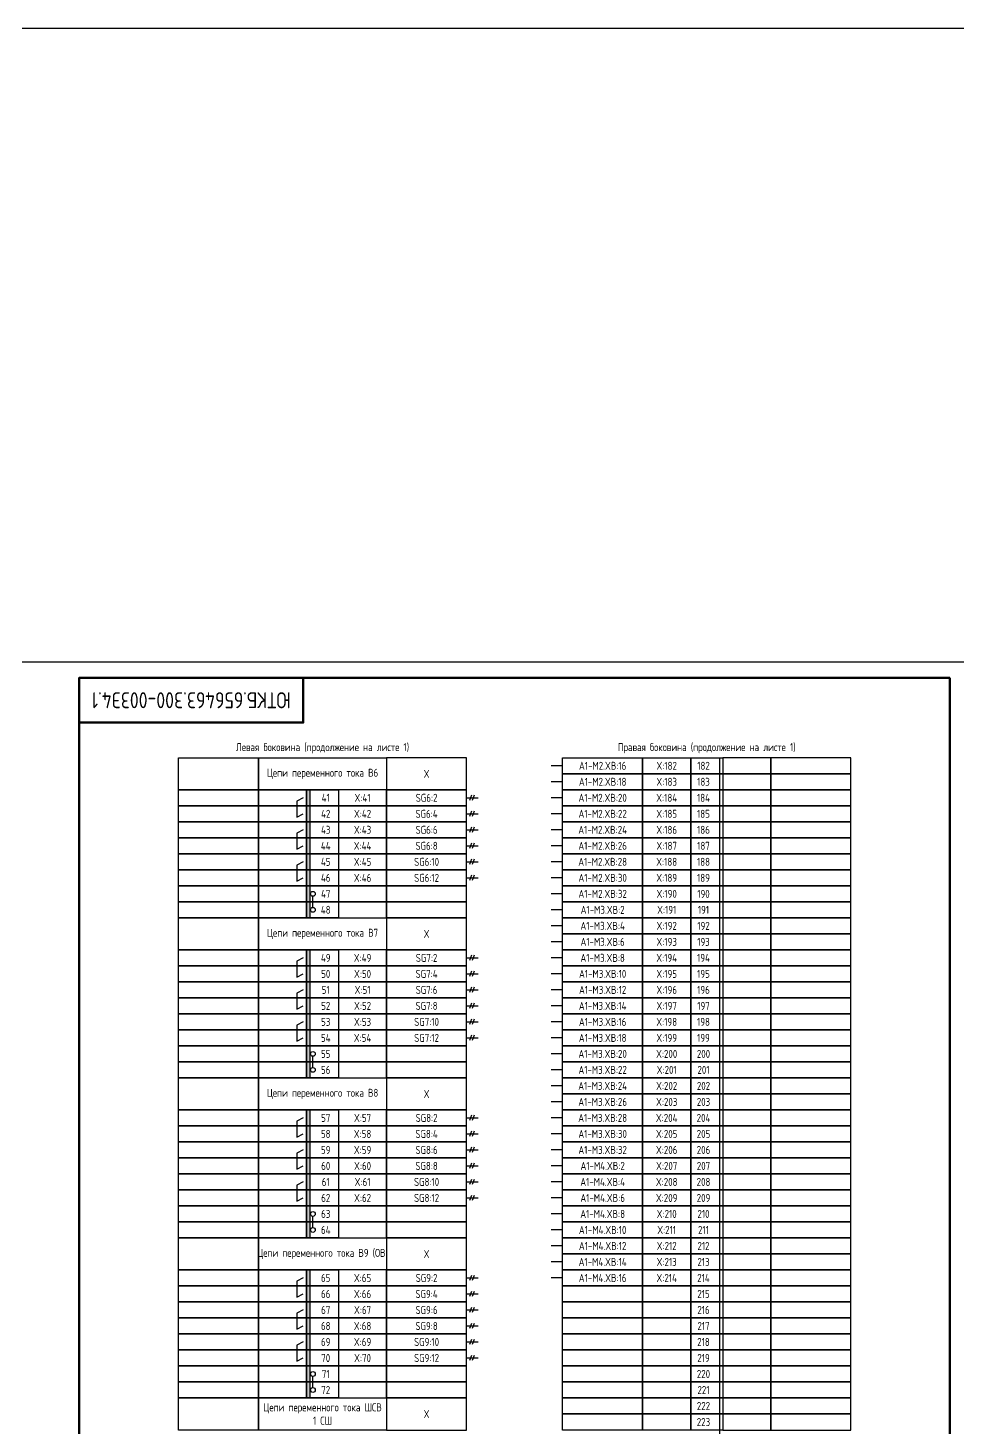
# Model space of a CAD drawing. Header units: millimetres. Extents: x -997 to 6341, y -90 to 618.
# Drawn here: x 5341 to 5631.5, y 180.6 to 618 of the extents above; entities that cross this region are included whole.
import ezdxf

# ---------------------------------------------------------------- set-up
doc = ezdxf.new("R2010")
doc.units = ezdxf.units.MM
doc.styles.add('Gost_type_A', font='GOST_A.TTF')

# ---------------------------------------------------------------- blocks, each defined once
blk = doc.blocks.new('Штамп угловой верхний')
at = {"lineweight": 50}
blk.add_lwpolyline([(0, 0), (70, 0), (70, -14), (0, -14)], close=True, dxfattribs=at)

msp = doc.modelspace()

# ---------------------------------------------------------------- hatches: boundary and pattern name
h = msp.add_hatch(color=256)
h.dxf.hatch_style = 1
h.paths.add_polyline_path([(5429, 380), (5428, 380), (5428, 340), (5429, 340)])
h = msp.add_hatch(color=256)
h.dxf.hatch_style = 1
h.paths.add_polyline_path([(5429, 330), (5428, 330), (5428, 290), (5429, 290)])
h = msp.add_hatch(color=256)
h.dxf.hatch_style = 1
h.paths.add_polyline_path([(5429, 280), (5428, 280), (5428, 240), (5429, 240)])
h = msp.add_hatch(color=256)
h.dxf.hatch_style = 1
h.paths.add_polyline_path([(5429, 230), (5428, 230), (5428, 190), (5429, 190)])

# ---------------------------------------------------------------- linework, layer by layer
for p, q in [((5557, 390), (5557, 45)), ((5508, 387.5), (5504.38, 387.5)), ((5508, 382.5), (5504.38, 382.5)), ((5478, 377.5), (5481.62, 377.5)), ((5479.54, 378.31), (5478.96, 376.69)), ((5480.33, 378.31), (5479.75, 376.69)), ((5508, 377.5), (5504.38, 377.5)), ((5478, 372.5), (5481.62, 372.5)), ((5479.54, 373.31), (5478.96, 371.69)), ((5480.33, 373.31), (5479.75, 371.69)), ((5508, 372.5), (5504.38, 372.5)), ((5478, 367.5), (5481.62, 367.5)), ((5479.54, 368.31), (5478.96, 366.69)), ((5480.33, 368.31), (5479.75, 366.69)), ((5508, 367.5), (5504.38, 367.5)), ((5479.54, 363.31), (5478.96, 361.69)), ((5480.33, 363.31), (5479.75, 361.69)), ((5478, 362.5), (5481.62, 362.5)), ((5508, 362.5), (5504.38, 362.5)), ((5478, 357.5), (5481.62, 357.5)), ((5479.54, 358.31), (5478.96, 356.69)), ((5480.33, 358.31), (5479.75, 356.69)), ((5508, 357.5), (5504.38, 357.5)), ((5478, 352.5), (5481.62, 352.5)), ((5479.54, 353.31), (5478.96, 351.69)), ((5480.33, 353.31), (5479.75, 351.69)), ((5508, 352.5), (5504.38, 352.5)), ((5430, 343.25), (5430, 346.75)), ((5508, 347.5), (5504.38, 347.5)), ((5508, 342.5), (5504.38, 342.5)), ((5508, 337.5), (5504.38, 337.5)), ((5508, 332.5), (5504.38, 332.5)), ((5479.54, 328.31), (5478.96, 326.69)), ((5480.33, 328.31), (5479.75, 326.69)), ((5478, 327.5), (5481.62, 327.5)), ((5508, 327.5), (5504.38, 327.5)), ((5478, 322.5), (5481.62, 322.5)), ((5479.54, 323.31), (5478.96, 321.69)), ((5480.33, 323.31), (5479.75, 321.69)), ((5508, 322.5), (5504.38, 322.5)), ((5478, 317.5), (5481.62, 317.5)), ((5479.54, 318.31), (5478.96, 316.69)), ((5480.33, 318.31), (5479.75, 316.69)), ((5508, 317.5), (5504.38, 317.5)), ((5478, 312.5), (5481.62, 312.5)), ((5479.54, 313.31), (5478.96, 311.69)), ((5480.33, 313.31), (5479.75, 311.69)), ((5508, 312.5), (5504.38, 312.5)), ((5478, 307.5), (5481.62, 307.5)), ((5479.54, 308.31), (5478.96, 306.69)), ((5480.33, 308.31), (5479.75, 306.69)), ((5508, 307.5), (5504.38, 307.5)), ((5478, 302.5), (5481.62, 302.5)), ((5479.54, 303.31), (5478.96, 301.69)), ((5480.33, 303.31), (5479.75, 301.69)), ((5508, 302.5), (5504.38, 302.5)), ((5508, 297.5), (5504.38, 297.5)), ((5430, 293.25), (5430, 296.75)), ((5508, 292.5), (5504.38, 292.5)), ((5508, 287.5), (5504.38, 287.5)), ((5508, 282.5), (5504.38, 282.5)), ((5478, 277.5), (5481.62, 277.5)), ((5479.54, 278.31), (5478.96, 276.69)), ((5480.33, 278.31), (5479.75, 276.69)), ((5508, 277.5), (5504.38, 277.5)), ((5478, 272.5), (5481.62, 272.5)), ((5479.54, 273.31), (5478.96, 271.69)), ((5480.33, 273.31), (5479.75, 271.69)), ((5508, 272.5), (5504.38, 272.5)), ((5478, 267.5), (5481.62, 267.5)), ((5479.54, 268.31), (5478.96, 266.69)), ((5480.33, 268.31), (5479.75, 266.69)), ((5508, 267.5), (5504.38, 267.5)), ((5478, 262.5), (5481.62, 262.5)), ((5479.54, 263.31), (5478.96, 261.69)), ((5480.33, 263.31), (5479.75, 261.69)), ((5508, 262.5), (5504.38, 262.5)), ((5479.54, 258.31), (5478.96, 256.69)), ((5480.33, 258.31), (5479.75, 256.69)), ((5478, 257.5), (5481.62, 257.5)), ((5508, 257.5), (5504.38, 257.5)), ((5478, 252.5), (5481.62, 252.5)), ((5479.54, 253.31), (5478.96, 251.69)), ((5480.33, 253.31), (5479.75, 251.69)), ((5508, 252.5), (5504.38, 252.5)), ((5430, 243.25), (5430, 246.75)), ((5508, 247.5), (5504.38, 247.5)), ((5508, 242.5), (5504.38, 242.5)), ((5508, 237.5), (5504.38, 237.5)), ((5508, 232.5), (5504.38, 232.5)), ((5478, 227.5), (5481.62, 227.5)), ((5479.54, 228.31), (5478.96, 226.69)), ((5480.33, 228.31), (5479.75, 226.69)), ((5508, 227.5), (5504.38, 227.5)), ((5479.54, 223.31), (5478.96, 221.69)), ((5480.33, 223.31), (5479.75, 221.69)), ((5478, 222.5), (5481.62, 222.5)), ((5478, 217.5), (5481.62, 217.5)), ((5479.54, 218.31), (5478.96, 216.69)), ((5480.33, 218.31), (5479.75, 216.69)), ((5478, 212.5), (5481.62, 212.5)), ((5479.54, 213.31), (5478.96, 211.69)), ((5480.33, 213.31), (5479.75, 211.69)), ((5478, 207.5), (5481.62, 207.5)), ((5479.54, 208.31), (5478.96, 206.69)), ((5480.33, 208.31), (5479.75, 206.69)), ((5478, 202.5), (5481.62, 202.5)), ((5479.54, 203.31), (5478.96, 201.69)), ((5480.33, 203.31), (5479.75, 201.69)), ((5430, 193.25), (5430, 196.75))]:
    msp.add_line(p, q)
for points in [[(-997, 618), (6340.99, 618), (6340.99, -90), (-997, -90)], [(5634, 420), (5634, 0), (5337, 0), (5337, 420)], [(5388, 390), (5413, 390), (5413, 380), (5388, 380)], [(5413, 390), (5453, 390), (5453, 380), (5413, 380)], [(5478, 390), (5453, 390), (5453, 380), (5478, 380)], [(5508, 390), (5533, 390), (5533, 385), (5508, 385)], [(5533, 390), (5548, 390), (5548, 385), (5533, 385)], [(5548, 390), (5558, 390), (5558, 385), (5548, 385)], [(5573, 390), (5558, 390), (5558, 385), (5573, 385)], [(5598, 390), (5573, 390), (5573, 385), (5598, 385)], [(5508, 385), (5533, 385), (5533, 380), (5508, 380)], [(5533, 385), (5548, 385), (5548, 380), (5533, 380)], [(5548, 385), (5558, 385), (5558, 380), (5548, 380)], [(5573, 385), (5558, 385), (5558, 380), (5573, 380)], [(5598, 385), (5573, 385), (5573, 380), (5598, 380)], [(5388, 380), (5413, 380), (5413, 375), (5388, 375)], [(5413, 380), (5428, 380), (5428, 375), (5413, 375)], [(5428, 380), (5438, 380), (5438, 375), (5428, 375)], [(5453, 380), (5438, 380), (5438, 375), (5453, 375)], [(5478, 380), (5453, 380), (5453, 375), (5478, 375)], [(5508, 380), (5533, 380), (5533, 375), (5508, 375)], [(5533, 380), (5548, 380), (5548, 375), (5533, 375)], [(5548, 380), (5558, 380), (5558, 375), (5548, 375)], [(5573, 380), (5558, 380), (5558, 375), (5573, 375)], [(5598, 380), (5573, 380), (5573, 375), (5598, 375)], [(5388, 375), (5413, 375), (5413, 370), (5388, 370)], [(5413, 375), (5428, 375), (5428, 370), (5413, 370)], [(5428, 375), (5438, 375), (5438, 370), (5428, 370)], [(5453, 375), (5438, 375), (5438, 370), (5453, 370)], [(5478, 375), (5453, 375), (5453, 370), (5478, 370)], [(5508, 375), (5533, 375), (5533, 370), (5508, 370)], [(5533, 375), (5548, 375), (5548, 370), (5533, 370)], [(5548, 375), (5558, 375), (5558, 370), (5548, 370)], [(5573, 375), (5558, 375), (5558, 370), (5573, 370)], [(5598, 375), (5573, 375), (5573, 370), (5598, 370)], [(5388, 370), (5413, 370), (5413, 365), (5388, 365)], [(5413, 370), (5428, 370), (5428, 365), (5413, 365)], [(5428, 370), (5438, 370), (5438, 365), (5428, 365)], [(5453, 370), (5438, 370), (5438, 365), (5453, 365)], [(5478, 370), (5453, 370), (5453, 365), (5478, 365)], [(5508, 370), (5533, 370), (5533, 365), (5508, 365)], [(5533, 370), (5548, 370), (5548, 365), (5533, 365)], [(5548, 370), (5558, 370), (5558, 365), (5548, 365)], [(5573, 370), (5558, 370), (5558, 365), (5573, 365)], [(5598, 370), (5573, 370), (5573, 365), (5598, 365)], [(5388, 365), (5413, 365), (5413, 360), (5388, 360)], [(5413, 365), (5428, 365), (5428, 360), (5413, 360)], [(5428, 365), (5438, 365), (5438, 360), (5428, 360)], [(5453, 365), (5438, 365), (5438, 360), (5453, 360)], [(5478, 365), (5453, 365), (5453, 360), (5478, 360)], [(5508, 365), (5533, 365), (5533, 360), (5508, 360)], [(5533, 365), (5548, 365), (5548, 360), (5533, 360)], [(5548, 365), (5558, 365), (5558, 360), (5548, 360)], [(5573, 365), (5558, 365), (5558, 360), (5573, 360)], [(5598, 365), (5573, 365), (5573, 360), (5598, 360)], [(5388, 360), (5413, 360), (5413, 355), (5388, 355)], [(5413, 360), (5428, 360), (5428, 355), (5413, 355)], [(5428, 360), (5438, 360), (5438, 355), (5428, 355)], [(5453, 360), (5438, 360), (5438, 355), (5453, 355)], [(5478, 360), (5453, 360), (5453, 355), (5478, 355)], [(5508, 360), (5533, 360), (5533, 355), (5508, 355)], [(5533, 360), (5548, 360), (5548, 355), (5533, 355)], [(5548, 360), (5558, 360), (5558, 355), (5548, 355)], [(5573, 360), (5558, 360), (5558, 355), (5573, 355)], [(5598, 360), (5573, 360), (5573, 355), (5598, 355)], [(5388, 355), (5413, 355), (5413, 350), (5388, 350)], [(5413, 355), (5428, 355), (5428, 350), (5413, 350)], [(5428, 355), (5438, 355), (5438, 350), (5428, 350)], [(5453, 355), (5438, 355), (5438, 350), (5453, 350)], [(5478, 355), (5453, 355), (5453, 350), (5478, 350)], [(5508, 355), (5533, 355), (5533, 350), (5508, 350)], [(5533, 355), (5548, 355), (5548, 350), (5533, 350)], [(5548, 355), (5558, 355), (5558, 350), (5548, 350)], [(5573, 355), (5558, 355), (5558, 350), (5573, 350)], [(5598, 355), (5573, 355), (5573, 350), (5598, 350)], [(5388, 350), (5413, 350), (5413, 345), (5388, 345)], [(5413, 350), (5428, 350), (5428, 345), (5413, 345)], [(5428, 350), (5438, 350), (5438, 345), (5428, 345)], [(5453, 350), (5438, 350), (5438, 345), (5453, 345)], [(5478, 350), (5453, 350), (5453, 345), (5478, 345)], [(5508, 350), (5533, 350), (5533, 345), (5508, 345)], [(5533, 350), (5548, 350), (5548, 345), (5533, 345)], [(5548, 350), (5558, 350), (5558, 345), (5548, 345)], [(5573, 350), (5558, 350), (5558, 345), (5573, 345)], [(5598, 350), (5573, 350), (5573, 345), (5598, 345)], [(5388, 345), (5413, 345), (5413, 340), (5388, 340)], [(5413, 345), (5428, 345), (5428, 340), (5413, 340)], [(5428, 345), (5438, 345), (5438, 340), (5428, 340)], [(5453, 345), (5438, 345), (5438, 340), (5453, 340)], [(5478, 345), (5453, 345), (5453, 340), (5478, 340)], [(5508, 345), (5533, 345), (5533, 340), (5508, 340)], [(5533, 345), (5548, 345), (5548, 340), (5533, 340)], [(5548, 345), (5558, 345), (5558, 340), (5548, 340)], [(5573, 345), (5558, 345), (5558, 340), (5573, 340)], [(5598, 345), (5573, 345), (5573, 340), (5598, 340)], [(5388, 340), (5413, 340), (5413, 330), (5388, 330)], [(5413, 340), (5453, 340), (5453, 330), (5413, 330)], [(5478, 340), (5453, 340), (5453, 330), (5478, 330)], [(5508, 340), (5533, 340), (5533, 335), (5508, 335)], [(5533, 340), (5548, 340), (5548, 335), (5533, 335)], [(5548, 340), (5558, 340), (5558, 335), (5548, 335)], [(5573, 340), (5558, 340), (5558, 335), (5573, 335)], [(5598, 340), (5573, 340), (5573, 335), (5598, 335)], [(5508, 335), (5533, 335), (5533, 330), (5508, 330)], [(5533, 335), (5548, 335), (5548, 330), (5533, 330)], [(5548, 335), (5558, 335), (5558, 330), (5548, 330)], [(5573, 335), (5558, 335), (5558, 330), (5573, 330)], [(5598, 335), (5573, 335), (5573, 330), (5598, 330)], [(5388, 330), (5413, 330), (5413, 325), (5388, 325)], [(5413, 330), (5428, 330), (5428, 325), (5413, 325)], [(5428, 330), (5438, 330), (5438, 325), (5428, 325)], [(5453, 330), (5438, 330), (5438, 325), (5453, 325)], [(5478, 330), (5453, 330), (5453, 325), (5478, 325)], [(5508, 330), (5533, 330), (5533, 325), (5508, 325)], [(5533, 330), (5548, 330), (5548, 325), (5533, 325)], [(5548, 330), (5558, 330), (5558, 325), (5548, 325)], [(5573, 330), (5558, 330), (5558, 325), (5573, 325)], [(5598, 330), (5573, 330), (5573, 325), (5598, 325)], [(5388, 325), (5413, 325), (5413, 320), (5388, 320)], [(5413, 325), (5428, 325), (5428, 320), (5413, 320)], [(5428, 325), (5438, 325), (5438, 320), (5428, 320)], [(5453, 325), (5438, 325), (5438, 320), (5453, 320)], [(5478, 325), (5453, 325), (5453, 320), (5478, 320)], [(5508, 325), (5533, 325), (5533, 320), (5508, 320)], [(5533, 325), (5548, 325), (5548, 320), (5533, 320)], [(5548, 325), (5558, 325), (5558, 320), (5548, 320)], [(5573, 325), (5558, 325), (5558, 320), (5573, 320)], [(5598, 325), (5573, 325), (5573, 320), (5598, 320)], [(5388, 320), (5413, 320), (5413, 315), (5388, 315)], [(5413, 320), (5428, 320), (5428, 315), (5413, 315)], [(5428, 320), (5438, 320), (5438, 315), (5428, 315)], [(5453, 320), (5438, 320), (5438, 315), (5453, 315)], [(5478, 320), (5453, 320), (5453, 315), (5478, 315)], [(5508, 320), (5533, 320), (5533, 315), (5508, 315)], [(5533, 320), (5548, 320), (5548, 315), (5533, 315)], [(5548, 320), (5558, 320), (5558, 315), (5548, 315)], [(5573, 320), (5558, 320), (5558, 315), (5573, 315)], [(5598, 320), (5573, 320), (5573, 315), (5598, 315)], [(5388, 315), (5413, 315), (5413, 310), (5388, 310)], [(5413, 315), (5428, 315), (5428, 310), (5413, 310)], [(5428, 315), (5438, 315), (5438, 310), (5428, 310)], [(5453, 315), (5438, 315), (5438, 310), (5453, 310)], [(5478, 315), (5453, 315), (5453, 310), (5478, 310)], [(5508, 315), (5533, 315), (5533, 310), (5508, 310)], [(5533, 315), (5548, 315), (5548, 310), (5533, 310)], [(5548, 315), (5558, 315), (5558, 310), (5548, 310)], [(5573, 315), (5558, 315), (5558, 310), (5573, 310)], [(5598, 315), (5573, 315), (5573, 310), (5598, 310)], [(5388, 310), (5413, 310), (5413, 305), (5388, 305)], [(5413, 310), (5428, 310), (5428, 305), (5413, 305)], [(5428, 310), (5438, 310), (5438, 305), (5428, 305)], [(5453, 310), (5438, 310), (5438, 305), (5453, 305)], [(5478, 310), (5453, 310), (5453, 305), (5478, 305)], [(5508, 310), (5533, 310), (5533, 305), (5508, 305)], [(5533, 310), (5548, 310), (5548, 305), (5533, 305)], [(5548, 310), (5558, 310), (5558, 305), (5548, 305)], [(5573, 310), (5558, 310), (5558, 305), (5573, 305)], [(5598, 310), (5573, 310), (5573, 305), (5598, 305)], [(5388, 305), (5413, 305), (5413, 300), (5388, 300)], [(5413, 305), (5428, 305), (5428, 300), (5413, 300)], [(5428, 305), (5438, 305), (5438, 300), (5428, 300)], [(5453, 305), (5438, 305), (5438, 300), (5453, 300)], [(5478, 305), (5453, 305), (5453, 300), (5478, 300)], [(5508, 305), (5533, 305), (5533, 300), (5508, 300)], [(5533, 305), (5548, 305), (5548, 300), (5533, 300)], [(5548, 305), (5558, 305), (5558, 300), (5548, 300)], [(5573, 305), (5558, 305), (5558, 300), (5573, 300)], [(5598, 305), (5573, 305), (5573, 300), (5598, 300)], [(5388, 300), (5413, 300), (5413, 295), (5388, 295)], [(5413, 300), (5428, 300), (5428, 295), (5413, 295)], [(5428, 300), (5438, 300), (5438, 295), (5428, 295)], [(5453, 300), (5438, 300), (5438, 295), (5453, 295)], [(5478, 300), (5453, 300), (5453, 295), (5478, 295)], [(5508, 300), (5533, 300), (5533, 295), (5508, 295)], [(5533, 300), (5548, 300), (5548, 295), (5533, 295)], [(5548, 300), (5558, 300), (5558, 295), (5548, 295)], [(5573, 300), (5558, 300), (5558, 295), (5573, 295)], [(5598, 300), (5573, 300), (5573, 295), (5598, 295)], [(5388, 295), (5413, 295), (5413, 290), (5388, 290)], [(5413, 295), (5428, 295), (5428, 290), (5413, 290)], [(5428, 295), (5438, 295), (5438, 290), (5428, 290)], [(5453, 295), (5438, 295), (5438, 290), (5453, 290)], [(5478, 295), (5453, 295), (5453, 290), (5478, 290)], [(5508, 295), (5533, 295), (5533, 290), (5508, 290)], [(5533, 295), (5548, 295), (5548, 290), (5533, 290)], [(5548, 295), (5558, 295), (5558, 290), (5548, 290)], [(5573, 295), (5558, 295), (5558, 290), (5573, 290)], [(5598, 295), (5573, 295), (5573, 290), (5598, 290)], [(5388, 290), (5413, 290), (5413, 280), (5388, 280)], [(5413, 290), (5453, 290), (5453, 280), (5413, 280)], [(5478, 290), (5453, 290), (5453, 280), (5478, 280)], [(5508, 290), (5533, 290), (5533, 285), (5508, 285)], [(5533, 290), (5548, 290), (5548, 285), (5533, 285)], [(5548, 290), (5558, 290), (5558, 285), (5548, 285)], [(5573, 290), (5558, 290), (5558, 285), (5573, 285)], [(5598, 290), (5573, 290), (5573, 285), (5598, 285)], [(5508, 285), (5533, 285), (5533, 280), (5508, 280)], [(5533, 285), (5548, 285), (5548, 280), (5533, 280)], [(5548, 285), (5558, 285), (5558, 280), (5548, 280)], [(5573, 285), (5558, 285), (5558, 280), (5573, 280)], [(5598, 285), (5573, 285), (5573, 280), (5598, 280)], [(5388, 280), (5413, 280), (5413, 275), (5388, 275)], [(5413, 280), (5428, 280), (5428, 275), (5413, 275)], [(5428, 280), (5438, 280), (5438, 275), (5428, 275)], [(5453, 280), (5438, 280), (5438, 275), (5453, 275)], [(5478, 280), (5453, 280), (5453, 275), (5478, 275)], [(5508, 280), (5533, 280), (5533, 275), (5508, 275)], [(5533, 280), (5548, 280), (5548, 275), (5533, 275)], [(5548, 280), (5558, 280), (5558, 275), (5548, 275)], [(5573, 280), (5558, 280), (5558, 275), (5573, 275)], [(5598, 280), (5573, 280), (5573, 275), (5598, 275)], [(5388, 275), (5413, 275), (5413, 270), (5388, 270)], [(5413, 275), (5428, 275), (5428, 270), (5413, 270)], [(5428, 275), (5438, 275), (5438, 270), (5428, 270)], [(5453, 275), (5438, 275), (5438, 270), (5453, 270)], [(5478, 275), (5453, 275), (5453, 270), (5478, 270)], [(5508, 275), (5533, 275), (5533, 270), (5508, 270)], [(5533, 275), (5548, 275), (5548, 270), (5533, 270)], [(5548, 275), (5558, 275), (5558, 270), (5548, 270)], [(5573, 275), (5558, 275), (5558, 270), (5573, 270)], [(5598, 275), (5573, 275), (5573, 270), (5598, 270)], [(5388, 270), (5413, 270), (5413, 265), (5388, 265)], [(5413, 270), (5428, 270), (5428, 265), (5413, 265)], [(5428, 270), (5438, 270), (5438, 265), (5428, 265)], [(5453, 270), (5438, 270), (5438, 265), (5453, 265)], [(5478, 270), (5453, 270), (5453, 265), (5478, 265)], [(5508, 270), (5533, 270), (5533, 265), (5508, 265)], [(5533, 270), (5548, 270), (5548, 265), (5533, 265)], [(5548, 270), (5558, 270), (5558, 265), (5548, 265)], [(5573, 270), (5558, 270), (5558, 265), (5573, 265)], [(5598, 270), (5573, 270), (5573, 265), (5598, 265)], [(5388, 265), (5413, 265), (5413, 260), (5388, 260)], [(5413, 265), (5428, 265), (5428, 260), (5413, 260)], [(5428, 265), (5438, 265), (5438, 260), (5428, 260)], [(5453, 265), (5438, 265), (5438, 260), (5453, 260)], [(5478, 265), (5453, 265), (5453, 260), (5478, 260)], [(5508, 265), (5533, 265), (5533, 260), (5508, 260)], [(5533, 265), (5548, 265), (5548, 260), (5533, 260)], [(5548, 265), (5558, 265), (5558, 260), (5548, 260)], [(5573, 265), (5558, 265), (5558, 260), (5573, 260)], [(5598, 265), (5573, 265), (5573, 260), (5598, 260)], [(5388, 260), (5413, 260), (5413, 255), (5388, 255)], [(5413, 260), (5428, 260), (5428, 255), (5413, 255)], [(5428, 260), (5438, 260), (5438, 255), (5428, 255)], [(5453, 260), (5438, 260), (5438, 255), (5453, 255)], [(5478, 260), (5453, 260), (5453, 255), (5478, 255)], [(5508, 260), (5533, 260), (5533, 255), (5508, 255)], [(5533, 260), (5548, 260), (5548, 255), (5533, 255)], [(5548, 260), (5558, 260), (5558, 255), (5548, 255)], [(5573, 260), (5558, 260), (5558, 255), (5573, 255)], [(5598, 260), (5573, 260), (5573, 255), (5598, 255)], [(5388, 255), (5413, 255), (5413, 250), (5388, 250)], [(5413, 255), (5428, 255), (5428, 250), (5413, 250)], [(5428, 255), (5438, 255), (5438, 250), (5428, 250)], [(5453, 255), (5438, 255), (5438, 250), (5453, 250)], [(5478, 255), (5453, 255), (5453, 250), (5478, 250)], [(5508, 255), (5533, 255), (5533, 250), (5508, 250)], [(5533, 255), (5548, 255), (5548, 250), (5533, 250)], [(5548, 255), (5558, 255), (5558, 250), (5548, 250)], [(5573, 255), (5558, 255), (5558, 250), (5573, 250)], [(5598, 255), (5573, 255), (5573, 250), (5598, 250)], [(5388, 250), (5413, 250), (5413, 245), (5388, 245)], [(5413, 250), (5428, 250), (5428, 245), (5413, 245)], [(5428, 250), (5438, 250), (5438, 245), (5428, 245)], [(5453, 250), (5438, 250), (5438, 245), (5453, 245)], [(5478, 250), (5453, 250), (5453, 245), (5478, 245)], [(5508, 250), (5533, 250), (5533, 245), (5508, 245)], [(5533, 250), (5548, 250), (5548, 245), (5533, 245)], [(5548, 250), (5558, 250), (5558, 245), (5548, 245)], [(5573, 250), (5558, 250), (5558, 245), (5573, 245)], [(5598, 250), (5573, 250), (5573, 245), (5598, 245)], [(5388, 245), (5413, 245), (5413, 240), (5388, 240)], [(5413, 245), (5428, 245), (5428, 240), (5413, 240)], [(5428, 245), (5438, 245), (5438, 240), (5428, 240)], [(5453, 245), (5438, 245), (5438, 240), (5453, 240)], [(5478, 245), (5453, 245), (5453, 240), (5478, 240)], [(5508, 245), (5533, 245), (5533, 240), (5508, 240)], [(5533, 245), (5548, 245), (5548, 240), (5533, 240)], [(5548, 245), (5558, 245), (5558, 240), (5548, 240)], [(5573, 245), (5558, 245), (5558, 240), (5573, 240)], [(5598, 245), (5573, 245), (5573, 240), (5598, 240)], [(5388, 240), (5413, 240), (5413, 230), (5388, 230)], [(5413, 240), (5453, 240), (5453, 230), (5413, 230)], [(5478, 240), (5453, 240), (5453, 230), (5478, 230)], [(5508, 240), (5533, 240), (5533, 235), (5508, 235)], [(5533, 240), (5548, 240), (5548, 235), (5533, 235)], [(5548, 240), (5558, 240), (5558, 235), (5548, 235)], [(5573, 240), (5558, 240), (5558, 235), (5573, 235)], [(5598, 240), (5573, 240), (5573, 235), (5598, 235)], [(5508, 235), (5533, 235), (5533, 230), (5508, 230)], [(5533, 235), (5548, 235), (5548, 230), (5533, 230)], [(5548, 235), (5558, 235), (5558, 230), (5548, 230)], [(5573, 235), (5558, 235), (5558, 230), (5573, 230)], [(5598, 235), (5573, 235), (5573, 230), (5598, 230)], [(5388, 230), (5413, 230), (5413, 225), (5388, 225)], [(5413, 230), (5428, 230), (5428, 225), (5413, 225)], [(5428, 230), (5438, 230), (5438, 225), (5428, 225)], [(5453, 230), (5438, 230), (5438, 225), (5453, 225)], [(5478, 230), (5453, 230), (5453, 225), (5478, 225)], [(5508, 230), (5533, 230), (5533, 225), (5508, 225)], [(5533, 230), (5548, 230), (5548, 225), (5533, 225)], [(5548, 230), (5558, 230), (5558, 225), (5548, 225)], [(5573, 230), (5558, 230), (5558, 225), (5573, 225)], [(5598, 230), (5573, 230), (5573, 225), (5598, 225)], [(5388, 225), (5413, 225), (5413, 220), (5388, 220)], [(5413, 225), (5428, 225), (5428, 220), (5413, 220)], [(5428, 225), (5438, 225), (5438, 220), (5428, 220)], [(5453, 225), (5438, 225), (5438, 220), (5453, 220)], [(5478, 225), (5453, 225), (5453, 220), (5478, 220)], [(5508, 225), (5533, 225), (5533, 220), (5508, 220)], [(5533, 225), (5548, 225), (5548, 220), (5533, 220)], [(5548, 225), (5558, 225), (5558, 220), (5548, 220)], [(5573, 225), (5558, 225), (5558, 220), (5573, 220)], [(5598, 225), (5573, 225), (5573, 220), (5598, 220)], [(5388, 220), (5413, 220), (5413, 215), (5388, 215)], [(5413, 220), (5428, 220), (5428, 215), (5413, 215)], [(5428, 220), (5438, 220), (5438, 215), (5428, 215)], [(5453, 220), (5438, 220), (5438, 215), (5453, 215)], [(5478, 220), (5453, 220), (5453, 215), (5478, 215)], [(5508, 220), (5533, 220), (5533, 215), (5508, 215)], [(5533, 220), (5548, 220), (5548, 215), (5533, 215)], [(5548, 220), (5558, 220), (5558, 215), (5548, 215)], [(5573, 220), (5558, 220), (5558, 215), (5573, 215)], [(5598, 220), (5573, 220), (5573, 215), (5598, 215)], [(5388, 215), (5413, 215), (5413, 210), (5388, 210)], [(5413, 215), (5428, 215), (5428, 210), (5413, 210)], [(5428, 215), (5438, 215), (5438, 210), (5428, 210)], [(5453, 215), (5438, 215), (5438, 210), (5453, 210)], [(5478, 215), (5453, 215), (5453, 210), (5478, 210)], [(5508, 215), (5533, 215), (5533, 210), (5508, 210)], [(5533, 215), (5548, 215), (5548, 210), (5533, 210)], [(5548, 215), (5558, 215), (5558, 210), (5548, 210)], [(5573, 215), (5558, 215), (5558, 210), (5573, 210)], [(5598, 215), (5573, 215), (5573, 210), (5598, 210)], [(5388, 210), (5413, 210), (5413, 205), (5388, 205)], [(5413, 210), (5428, 210), (5428, 205), (5413, 205)], [(5428, 210), (5438, 210), (5438, 205), (5428, 205)], [(5453, 210), (5438, 210), (5438, 205), (5453, 205)], [(5478, 210), (5453, 210), (5453, 205), (5478, 205)], [(5508, 210), (5533, 210), (5533, 205), (5508, 205)], [(5533, 210), (5548, 210), (5548, 205), (5533, 205)], [(5548, 210), (5558, 210), (5558, 205), (5548, 205)], [(5573, 210), (5558, 210), (5558, 205), (5573, 205)], [(5598, 210), (5573, 210), (5573, 205), (5598, 205)], [(5388, 205), (5413, 205), (5413, 200), (5388, 200)], [(5413, 205), (5428, 205), (5428, 200), (5413, 200)], [(5428, 205), (5438, 205), (5438, 200), (5428, 200)], [(5453, 205), (5438, 205), (5438, 200), (5453, 200)], [(5478, 205), (5453, 205), (5453, 200), (5478, 200)], [(5508, 205), (5533, 205), (5533, 200), (5508, 200)], [(5533, 205), (5548, 205), (5548, 200), (5533, 200)], [(5548, 205), (5558, 205), (5558, 200), (5548, 200)], [(5573, 205), (5558, 205), (5558, 200), (5573, 200)], [(5598, 205), (5573, 205), (5573, 200), (5598, 200)], [(5388, 200), (5413, 200), (5413, 195), (5388, 195)], [(5413, 200), (5428, 200), (5428, 195), (5413, 195)], [(5428, 200), (5438, 200), (5438, 195), (5428, 195)], [(5453, 200), (5438, 200), (5438, 195), (5453, 195)], [(5478, 200), (5453, 200), (5453, 195), (5478, 195)], [(5508, 200), (5533, 200), (5533, 195), (5508, 195)], [(5533, 200), (5548, 200), (5548, 195), (5533, 195)], [(5548, 200), (5558, 200), (5558, 195), (5548, 195)], [(5573, 200), (5558, 200), (5558, 195), (5573, 195)], [(5598, 200), (5573, 200), (5573, 195), (5598, 195)], [(5388, 195), (5413, 195), (5413, 190), (5388, 190)], [(5413, 195), (5428, 195), (5428, 190), (5413, 190)], [(5428, 195), (5438, 195), (5438, 190), (5428, 190)], [(5453, 195), (5438, 195), (5438, 190), (5453, 190)], [(5478, 195), (5453, 195), (5453, 190), (5478, 190)], [(5508, 195), (5533, 195), (5533, 190), (5508, 190)], [(5533, 195), (5548, 195), (5548, 190), (5533, 190)], [(5548, 195), (5558, 195), (5558, 190), (5548, 190)], [(5573, 195), (5558, 195), (5558, 190), (5573, 190)], [(5598, 195), (5573, 195), (5573, 190), (5598, 190)], [(5388, 190), (5413, 190), (5413, 180), (5388, 180)], [(5413, 190), (5453, 190), (5453, 180), (5413, 180)], [(5478, 190), (5453, 190), (5453, 180), (5478, 180)], [(5508, 190), (5533, 190), (5533, 185), (5508, 185)], [(5533, 190), (5548, 190), (5548, 185), (5533, 185)], [(5548, 190), (5558, 190), (5558, 185), (5548, 185)], [(5573, 190), (5558, 190), (5558, 185), (5573, 185)], [(5598, 190), (5573, 190), (5573, 185), (5598, 185)], [(5508, 185), (5533, 185), (5533, 180), (5508, 180)], [(5533, 185), (5548, 185), (5548, 180), (5533, 180)], [(5548, 185), (5558, 185), (5558, 180), (5548, 180)], [(5573, 185), (5558, 185), (5558, 180), (5573, 180)], [(5598, 185), (5573, 185), (5573, 180), (5598, 180)]]:
    msp.add_lwpolyline(points, close=True)
at = {"lineweight": 50}
msp.add_lwpolyline([(5629, 415), (5629, 5), (5357, 5), (5357, 415)], close=True, dxfattribs=at)
for points in [[(5427, 377.5), (5425, 376.5), (5425, 371.5), (5427, 372.5)], [(5428, 340), (5428, 380), (5429, 380), (5429, 340)], [(5427, 367.5), (5425, 366.5), (5425, 361.5), (5427, 362.5)], [(5427, 357.5), (5425, 356.5), (5425, 351.5), (5427, 352.5)], [(5428, 290), (5428, 330), (5429, 330), (5429, 290)], [(5427, 327.5), (5425, 326.5), (5425, 321.5), (5427, 322.5)], [(5427, 317.5), (5425, 316.5), (5425, 311.5), (5427, 312.5)], [(5427, 307.5), (5425, 306.5), (5425, 301.5), (5427, 302.5)], [(5428, 240), (5428, 280), (5429, 280), (5429, 240)], [(5427, 277.5), (5425, 276.5), (5425, 271.5), (5427, 272.5)], [(5427, 267.5), (5425, 266.5), (5425, 261.5), (5427, 262.5)], [(5427, 257.5), (5425, 256.5), (5425, 251.5), (5427, 252.5)], [(5427, 227.5), (5425, 226.5), (5425, 221.5), (5427, 222.5)], [(5428, 190), (5428, 230), (5429, 230), (5429, 190)], [(5427, 217.5), (5425, 216.5), (5425, 211.5), (5427, 212.5)], [(5427, 207.5), (5425, 206.5), (5425, 201.5), (5427, 202.5)]]:
    msp.add_lwpolyline(points)
for centre in [(5430, 347.5), (5430, 342.5), (5430, 297.5), (5430, 292.5), (5430, 247.5), (5430, 242.5), (5430, 197.5), (5430, 192.5)]:
    msp.add_circle(centre, 0.75)

# ---------------------------------------------------------------- block references
msp.add_blockref('Штамп угловой верхний', (5357, 415))

# ---------------------------------------------------------------- texts
at = {"insert": (5392, 408), "char_height": 5, "width": 70, "attachment_point": 5, "rotation": 180, "style": 'Gost_type_A'}
msp.add_mtext('ЮТКБ.656463.300-003Э4.1', dxfattribs=at)
at = {"char_height": 2.5, "attachment_point": 5, "style": 'Gost_type_A'}
for s, insert, width in [('Левая боковина (продолжение на листе 1)', (5433, 393), 90), ('Правая боковина (продолжение на листе 1)', (5553, 393), 90), ('Цепи переменного тока В6', (5433, 385), 40), ('X', (5465.5, 385), 25), ('A1-M2.XB:16', (5520.5, 387.5), 25), ('A1-M2.XB:18', (5520.5, 382.5), 25), ('SG6:2', (5465.5, 377.5), 25), ('A1-M2.XB:20', (5520.5, 377.5), 25), ('SG6:4', (5465.5, 372.5), 25), ('A1-M2.XB:22', (5520.5, 372.5), 25), ('SG6:6', (5465.5, 367.5), 25), ('A1-M2.XB:24', (5520.5, 367.5), 25), ('SG6:8', (5465.5, 362.5), 25), ('A1-M2.XB:26', (5520.5, 362.5), 25), ('SG6:10', (5465.5, 357.5), 25), ('A1-M2.XB:28', (5520.5, 357.5), 25), ('SG6:12', (5465.5, 352.5), 25), ('A1-M2.XB:30', (5520.5, 352.5), 25), ('A1-M2.XB:32', (5520.5, 347.5), 25), ('A1-M3.XB:2', (5520.5, 342.5), 25), ('A1-M3.XB:4', (5520.5, 337.5), 25), ('Цепи переменного тока В7', (5433, 335), 40), ('X', (5465.5, 335), 25), ('A1-M3.XB:6', (5520.5, 332.5), 25), ('SG7:2', (5465.5, 327.5), 25), ('A1-M3.XB:8', (5520.5, 327.5), 25), ('SG7:4', (5465.5, 322.5), 25), ('A1-M3.XB:10', (5520.5, 322.5), 25), ('SG7:6', (5465.5, 317.5), 25), ('A1-M3.XB:12', (5520.5, 317.5), 25), ('SG7:8', (5465.5, 312.5), 25), ('A1-M3.XB:14', (5520.5, 312.5), 25), ('SG7:10', (5465.5, 307.5), 25), ('A1-M3.XB:16', (5520.5, 307.5), 25), ('SG7:12', (5465.5, 302.5), 25), ('A1-M3.XB:18', (5520.5, 302.5), 25), ('A1-M3.XB:20', (5520.5, 297.5), 25), ('A1-M3.XB:22', (5520.5, 292.5), 25), ('A1-M3.XB:24', (5520.5, 287.5), 25), ('Цепи переменного тока В8', (5433, 285), 40), ('X', (5465.5, 285), 25), ('A1-M3.XB:26', (5520.5, 282.5), 25), ('SG8:2', (5465.5, 277.5), 25), ('A1-M3.XB:28', (5520.5, 277.5), 25), ('SG8:4', (5465.5, 272.5), 25), ('A1-M3.XB:30', (5520.5, 272.5), 25), ('SG8:6', (5465.5, 267.5), 25), ('A1-M3.XB:32', (5520.5, 267.5), 25), ('SG8:8', (5465.5, 262.5), 25), ('A1-M4.XB:2', (5520.5, 262.5), 25), ('SG8:10', (5465.5, 257.5), 25), ('A1-M4.XB:4', (5520.5, 257.5), 25), ('SG8:12', (5465.5, 252.5), 25), ('A1-M4.XB:6', (5520.5, 252.5), 25), ('A1-M4.XB:8', (5520.5, 247.5), 25), ('A1-M4.XB:10', (5520.5, 242.5), 25), ('Цепи переменного тока В9 (ОВ)', (5433, 235), 40), ('X', (5465.5, 235), 25), ('A1-M4.XB:12', (5520.5, 237.5), 25), ('A1-M4.XB:14', (5520.5, 232.5), 25), ('SG9:2', (5465.5, 227.5), 25), ('A1-M4.XB:16', (5520.5, 227.5), 25), ('SG9:4', (5465.5, 222.5), 25), ('SG9:6', (5465.5, 217.5), 25), ('SG9:8', (5465.5, 212.5), 25), ('SG9:10', (5465.5, 207.5), 25), ('SG9:12', (5465.5, 202.5), 25), ('Цепи переменного тока ШСВ \\P1 СШ', (5433, 185), 40), ('X', (5465.5, 185), 25)]:
    msp.add_mtext(s, dxfattribs=dict(at, insert=insert, width=width))
at = {"ltscale": 10, "char_height": 2.5, "attachment_point": 5, "style": 'Gost_type_A'}
for s, insert, width in [('X:182', (5540.5, 387.5), 15), ('182', (5552, 387.5), 8), ('X:183', (5540.5, 382.5), 15), ('183', (5552, 382.5), 8), ('41', (5434, 377.5), 8), ('X:41', (5445.5, 377.5), 15), ('X:184', (5540.5, 377.5), 15), ('184', (5552, 377.5), 8), ('42', (5434, 372.5), 8), ('X:42', (5445.5, 372.5), 15), ('X:185', (5540.5, 372.5), 15), ('185', (5552, 372.5), 8), ('43', (5434, 367.5), 8), ('X:43', (5445.5, 367.5), 15), ('X:186', (5540.5, 367.5), 15), ('186', (5552, 367.5), 8), ('44', (5434, 362.5), 8), ('X:44', (5445.5, 362.5), 15), ('X:187', (5540.5, 362.5), 15), ('187', (5552, 362.5), 8), ('45', (5434, 357.5), 8), ('X:45', (5445.5, 357.5), 15), ('X:188', (5540.5, 357.5), 15), ('188', (5552, 357.5), 8), ('46', (5434, 352.5), 8), ('X:46', (5445.5, 352.5), 15), ('X:189', (5540.5, 352.5), 15), ('189', (5552, 352.5), 8), ('47', (5434, 347.5), 8), ('X:190', (5540.5, 347.5), 15), ('190', (5552, 347.5), 8), ('48', (5434, 342.5), 8), ('X:191', (5540.5, 342.5), 15), ('191', (5552, 342.5), 8), ('X:192', (5540.5, 337.5), 15), ('192', (5552, 337.5), 8), ('X:193', (5540.5, 332.5), 15), ('193', (5552, 332.5), 8), ('49', (5434, 327.5), 8), ('X:49', (5445.5, 327.5), 15), ('X:194', (5540.5, 327.5), 15), ('194', (5552, 327.5), 8), ('50', (5434, 322.5), 8), ('X:50', (5445.5, 322.5), 15), ('X:195', (5540.5, 322.5), 15), ('195', (5552, 322.5), 8), ('51', (5434, 317.5), 8), ('X:51', (5445.5, 317.5), 15), ('X:196', (5540.5, 317.5), 15), ('196', (5552, 317.5), 8), ('52', (5434, 312.5), 8), ('X:52', (5445.5, 312.5), 15), ('X:197', (5540.5, 312.5), 15), ('197', (5552, 312.5), 8), ('53', (5434, 307.5), 8), ('X:53', (5445.5, 307.5), 15), ('X:198', (5540.5, 307.5), 15), ('198', (5552, 307.5), 8), ('54', (5434, 302.5), 8), ('X:54', (5445.5, 302.5), 15), ('X:199', (5540.5, 302.5), 15), ('199', (5552, 302.5), 8), ('55', (5434, 297.5), 8), ('X:200', (5540.5, 297.5), 15), ('200', (5552, 297.5), 8), ('56', (5434, 292.5), 8), ('X:201', (5540.5, 292.5), 15), ('201', (5552, 292.5), 8), ('X:202', (5540.5, 287.5), 15), ('202', (5552, 287.5), 8), ('X:203', (5540.5, 282.5), 15), ('203', (5552, 282.5), 8), ('57', (5434, 277.5), 8), ('X:57', (5445.5, 277.5), 15), ('X:204', (5540.5, 277.5), 15), ('204', (5552, 277.5), 8), ('58', (5434, 272.5), 8), ('X:58', (5445.5, 272.5), 15), ('X:205', (5540.5, 272.5), 15), ('205', (5552, 272.5), 8), ('59', (5434, 267.5), 8), ('X:59', (5445.5, 267.5), 15), ('X:206', (5540.5, 267.5), 15), ('206', (5552, 267.5), 8), ('60', (5434, 262.5), 8), ('X:60', (5445.5, 262.5), 15), ('X:207', (5540.5, 262.5), 15), ('207', (5552, 262.5), 8), ('61', (5434, 257.5), 8), ('X:61', (5445.5, 257.5), 15), ('X:208', (5540.5, 257.5), 15), ('208', (5552, 257.5), 8), ('62', (5434, 252.5), 8), ('X:62', (5445.5, 252.5), 15), ('X:209', (5540.5, 252.5), 15), ('209', (5552, 252.5), 8), ('63', (5434, 247.5), 8), ('X:210', (5540.5, 247.5), 15), ('210', (5552, 247.5), 8), ('64', (5434, 242.5), 8), ('X:211', (5540.5, 242.5), 15), ('211', (5552, 242.5), 8), ('X:212', (5540.5, 237.5), 15), ('212', (5552, 237.5), 8), ('X:213', (5540.5, 232.5), 15), ('213', (5552, 232.5), 8), ('65', (5434, 227.5), 8), ('X:65', (5445.5, 227.5), 15), ('X:214', (5540.5, 227.5), 15), ('214', (5552, 227.5), 8), ('66', (5434, 222.5), 8), ('X:66', (5445.5, 222.5), 15), ('215', (5552, 222.5), 8), ('67', (5434, 217.5), 8), ('X:67', (5445.5, 217.5), 15), ('216', (5552, 217.5), 8), ('68', (5434, 212.5), 8), ('X:68', (5445.5, 212.5), 15), ('217', (5552, 212.5), 8), ('69', (5434, 207.5), 8), ('X:69', (5445.5, 207.5), 15), ('218', (5552, 207.5), 8), ('70', (5434, 202.5), 8), ('X:70', (5445.5, 202.5), 15), ('219', (5552, 202.5), 8), ('71', (5434, 197.5), 8), ('220', (5552, 197.5), 8), ('72', (5434, 192.5), 8), ('221', (5552, 192.5), 8), ('222', (5552, 187.5), 8), ('223', (5552, 182.5), 8)]:
    msp.add_mtext(s, dxfattribs=dict(at, insert=insert, width=width))

doc.saveas('drawing.dxf')
